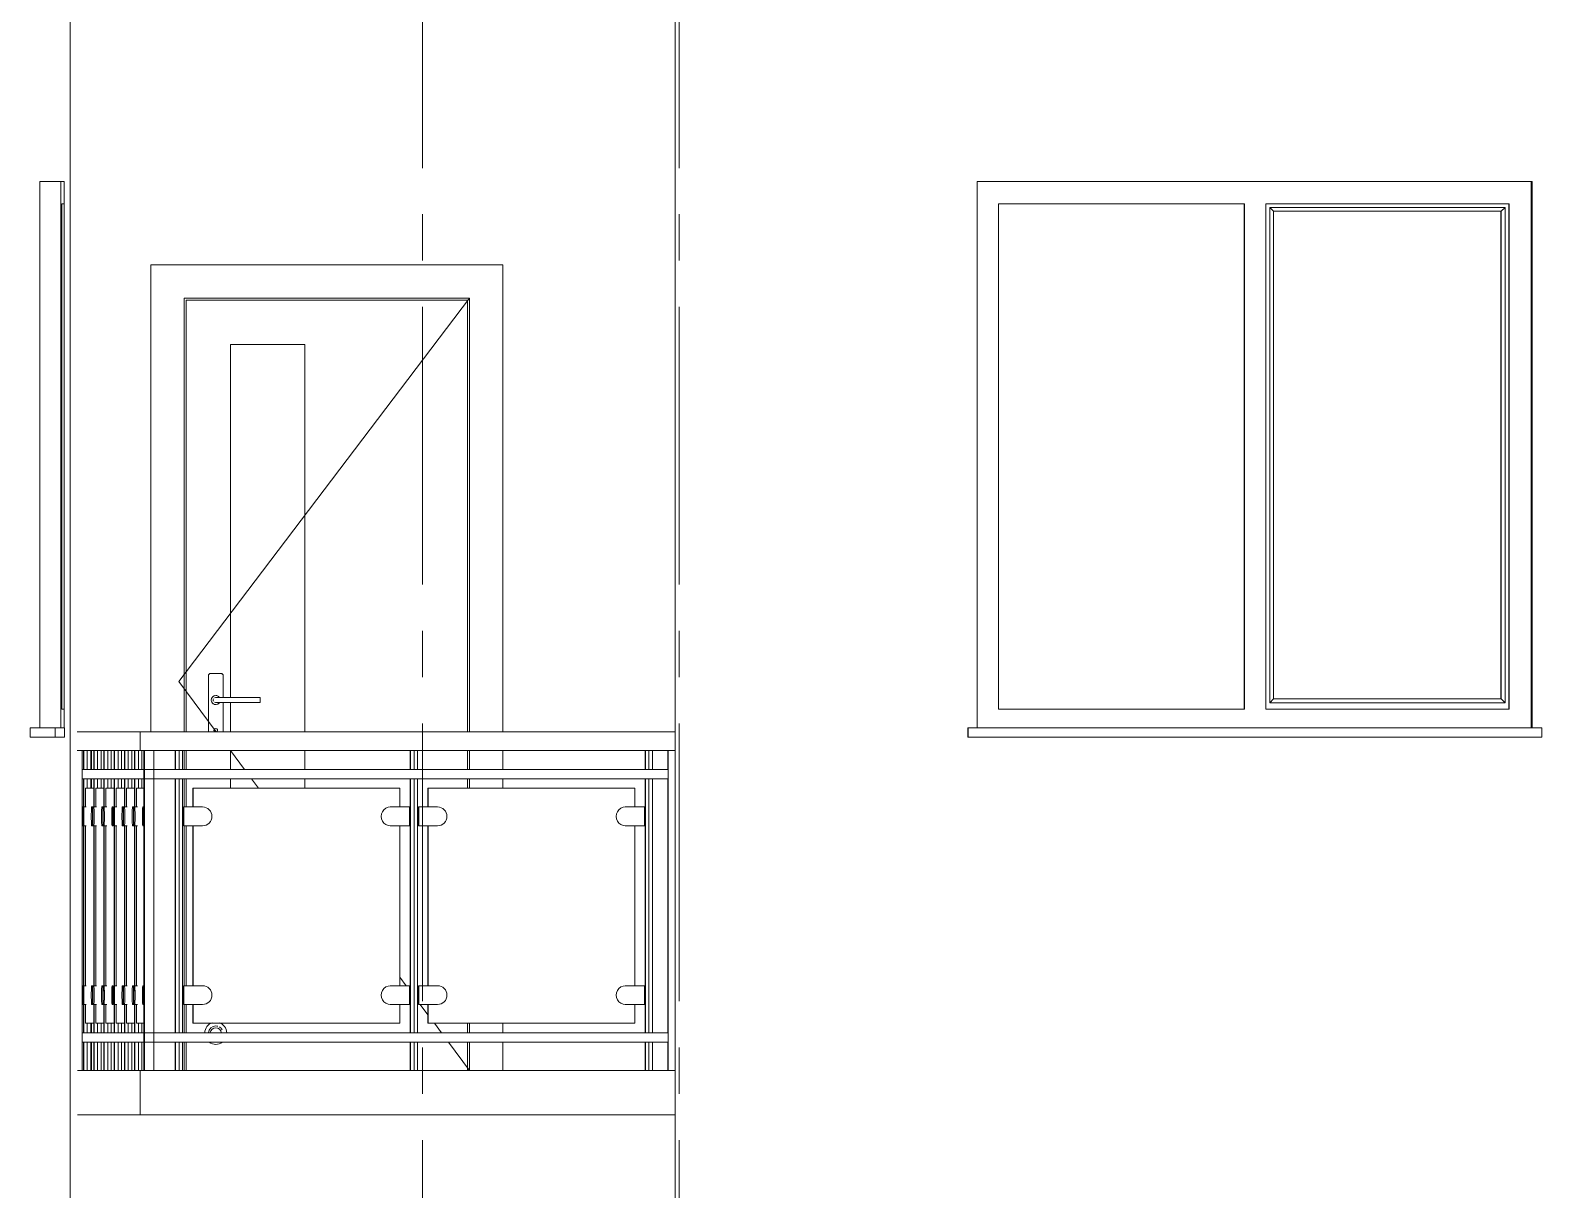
# Model space of a CAD drawing. Header units: millimetres. Extents: x 1373 to 40779, y 1939 to 6439.
# Drawn here: x 34053 to 34461.1, y 4443.5 to 4756.6 of the extents above; entities that cross this region are included whole.
import ezdxf

# ---------------------------------------------------------------- set-up
doc = ezdxf.new("R2010")
doc.units = ezdxf.units.MM
doc.linetypes.add('IMPORT-CENTER2', pattern=[112.5, 75, -12.5, 12.5, -12.5])
for name, color, linetype, lineweight in [('A-DOOR', 31, 'Continuous', 18), ('A-DOOR-FRAM', 31, 'Continuous', 18), ('A-FLOR', 192, 'Continuous', 30), ('A-FLOR-HRAL', 11, 'Continuous', 18), ('A-GLAZ', 151, 'Continuous', 18), ('A-WALL', 20, 'Continuous', 9), ('S-GRID', 252, 'IMPORT-CENTER2', 5)]:
    doc.layers.add(name, color=color, linetype=linetype, lineweight=lineweight)

msp = doc.modelspace()

# ---------------------------------------------------------------- linework, layer by layer
at = {"layer": 'A-DOOR'}
for p, q in [((34093.13, 4580.76), (34171.63, 4684.26)), ((34171.13, 4683.76), (34095.13, 4683.76)), ((34095.13, 4567.2), (34095.13, 4683.76)), ((34171.13, 4683.76), (34171.13, 4567.2)), ((34107.13, 4671.76), (34107.13, 4576.42)), ((34107.13, 4671.76), (34127.13, 4671.76)), ((34127.13, 4567.2), (34127.13, 4671.76)), ((34093.13, 4580.76), (34103.27, 4567.2)), ((34101.13, 4582.28), (34101.13, 4567.2)), ((34104.47, 4582.95), (34101.8, 4582.95)), ((34105.13, 4576.43), (34105.13, 4582.28)), ((34103.14, 4576.46), (34103.13, 4576.46)), ((34103.13, 4576.46), (34103.13, 4576.46)), ((34103.13, 4575.06), (34103.13, 4575.06)), ((34103.13, 4575.06), (34103.14, 4575.06)), ((34103.15, 4576.46), (34103.14, 4576.46)), ((34103.14, 4576.46), (34103.14, 4576.46)), ((34103.14, 4575.06), (34103.14, 4575.06)), ((34103.14, 4575.06), (34103.15, 4575.06)), ((34103.16, 4576.46), (34103.15, 4576.46)), ((34103.15, 4575.06), (34103.15, 4575.06)), ((34103.15, 4575.06), (34103.16, 4575.06)), ((34103.18, 4576.46), (34103.16, 4576.46)), ((34103.16, 4576.46), (34103.16, 4576.46)), ((34103.16, 4575.06), (34103.17, 4575.06)), ((34103.17, 4575.06), (34103.18, 4575.06)), ((34103.19, 4576.46), (34103.18, 4576.46)), ((34103.18, 4575.06), (34103.2, 4575.06)), ((34103.2, 4576.46), (34103.19, 4576.46)), ((34103.22, 4576.46), (34103.2, 4576.46)), ((34103.2, 4575.06), (34103.21, 4575.06)), ((34103.21, 4575.06), (34103.23, 4575.06)), ((34103.23, 4576.46), (34103.22, 4576.46)), ((34103.25, 4576.46), (34103.23, 4576.46)), ((34103.23, 4575.06), (34103.25, 4575.06)), ((34103.27, 4576.46), (34103.25, 4576.46)), ((34103.25, 4575.06), (34103.27, 4575.06)), ((34103.29, 4576.46), (34103.27, 4576.46)), ((34103.27, 4575.06), (34103.29, 4575.06)), ((34103.31, 4576.46), (34103.29, 4576.46)), ((34103.29, 4575.06), (34103.31, 4575.06)), ((34103.34, 4576.46), (34103.31, 4576.46)), ((34103.31, 4575.06), (34103.33, 4575.06)), ((34103.33, 4575.06), (34103.36, 4575.06)), ((34103.36, 4576.46), (34103.34, 4576.46)), ((34103.39, 4576.46), (34103.36, 4576.46)), ((34103.36, 4575.06), (34103.38, 4575.06)), ((34103.38, 4575.06), (34103.41, 4575.06)), ((34103.42, 4576.46), (34103.39, 4576.46)), ((34103.41, 4575.06), (34103.44, 4575.06)), ((34103.44, 4576.46), (34103.42, 4576.46)), ((34103.47, 4576.46), (34103.44, 4576.46)), ((34103.44, 4575.06), (34103.47, 4575.06)), ((34103.5, 4576.46), (34103.47, 4576.46)), ((34103.47, 4575.06), (34103.5, 4575.06)), ((34103.54, 4576.46), (34103.5, 4576.46)), ((34103.5, 4575.06), (34103.53, 4575.06)), ((34103.53, 4575.06), (34103.56, 4575.06)), ((34103.57, 4576.46), (34103.54, 4576.46)), ((34103.56, 4575.06), (34103.59, 4575.06)), ((34103.6, 4576.46), (34103.57, 4576.46)), ((34103.59, 4575.06), (34103.63, 4575.06)), ((34103.64, 4576.46), (34103.6, 4576.46)), ((34103.63, 4575.06), (34103.66, 4575.06)), ((34103.67, 4576.46), (34103.64, 4576.46)), ((34103.66, 4575.06), (34103.7, 4575.06)), ((34103.71, 4576.46), (34103.67, 4576.46)), ((34103.7, 4575.06), (34103.73, 4575.06)), ((34103.74, 4576.46), (34103.71, 4576.46)), ((34103.73, 4575.06), (34103.77, 4575.06)), ((34103.78, 4576.46), (34103.74, 4576.46)), ((34103.77, 4575.06), (34103.81, 4575.06)), ((34103.82, 4576.46), (34103.78, 4576.46)), ((34103.81, 4575.06), (34103.85, 4575.06)), ((34103.86, 4576.46), (34103.82, 4576.46)), ((34103.85, 4575.06), (34103.89, 4575.06)), ((34103.9, 4576.46), (34103.86, 4576.46)), ((34103.89, 4575.06), (34103.92, 4575.06)), ((34103.93, 4576.46), (34103.9, 4576.46)), ((34103.92, 4575.06), (34103.96, 4575.06)), ((34103.97, 4576.46), (34103.93, 4576.46)), ((34103.96, 4575.06), (34104, 4575.06)), ((34104.01, 4576.46), (34103.97, 4576.46)), ((34104, 4575.06), (34104.04, 4575.06)), ((34104.05, 4576.46), (34104.01, 4576.46)), ((34104.04, 4575.06), (34104.08, 4575.06)), ((34104.09, 4576.46), (34104.05, 4576.46)), ((34104.08, 4575.06), (34104.12, 4575.06)), ((34104.13, 4576.46), (34104.09, 4576.46)), ((34104.12, 4575.06), (34104.13, 4575.06)), ((34115.13, 4576.46), (34104.13, 4576.46)), ((34104.13, 4575.06), (34115.13, 4575.06)), ((34105.13, 4567.2), (34105.13, 4575.08)), ((34107.13, 4575.08), (34107.13, 4567.2)), ((34115.13, 4575.76), (34115.13, 4576.46)), ((34115.13, 4575.06), (34115.13, 4575.76)), ((34095.13, 4557.04), (34095.13, 4562.12)), ((34107.07, 4562.12), (34110.87, 4557.04)), ((34107.13, 4562.12), (34107.13, 4557.04)), ((34127.13, 4557.04), (34127.13, 4562.12)), ((34171.13, 4562.12), (34171.13, 4557.04)), ((34095.13, 4546.88), (34095.13, 4554.5)), ((34107.13, 4554.5), (34107.13, 4551.96)), ((34112.77, 4554.5), (34114.67, 4551.96)), ((34127.13, 4551.96), (34127.13, 4554.5)), ((34171.13, 4554.5), (34171.13, 4551.96)), ((34095.13, 4498.62), (34095.13, 4541.8)), ((34152.83, 4500.91), (34154.54, 4498.62)), ((34155.4, 4497.47), (34155.62, 4497.18)), ((34095.13, 4485.92), (34095.13, 4493.54)), ((34157.61, 4494.52), (34157.85, 4494.19)), ((34158.34, 4493.54), (34160.42, 4490.76)), ((34162.14, 4488.46), (34164.04, 4485.92)), ((34171.13, 4488.46), (34171.13, 4485.92)), ((34095.13, 4475.76), (34095.13, 4483.38)), ((34165.94, 4483.38), (34171.63, 4475.76)), ((34171.13, 4483.38), (34171.13, 4475.76))]:
    msp.add_line(p, q, dxfattribs=at)
for centre, radius, start, end in [((34101.8, 4582.28), 0.668, 90, 180), ((34101.8, 4582.28), 0.668, 90, 150), ((34104.47, 4582.28), 0.668, 0, 90), ((34104.47, 4582.28), 0.668, 30, 90), ((34103.13, 4575.76), 1.22, 33.8637, 180), ((34103.13, 4575.76), 1.22, 180, 326.1332), ((34103.13, 4575.76), 1.22, 195, 225), ((34103.13, 4575.76), 1.22, 105, 135), ((34103.13, 4575.76), 0.7, 150, 180), ((34103.13, 4575.76), 0.7, 180, 210), ((34103.13, 4575.76), 0.7, 75, 120), ((34103.13, 4575.76), 0.7, 240, 285), ((34103.13, 4575.76), 1.22, 60, 90), ((34103.13, 4575.76), 1.22, 285, 326.1332), ((34103.13, 4575.76), 1.22, 33.8637, 45), ((34103.13, 4575.76), 1.22, 240, 270), ((34103.13, 4567.59), 0.5, 315, 225), ((34103.13, 4485.76), 3, 108.8498, 176.8934), ((34103.13, 4485.76), 1.98, 90, 174.8506), ((34103.13, 4485.76), 1.5, 90, 173.2118), ((34103.13, 4485.76), 1.98, 74.9562, 90), ((34103.13, 4485.76), 1.5, 6.7882, 90), ((34103.13, 4485.76), 3, 3.1066, 71.1502), ((34103.13, 4485.76), 1.98, 29.1253, 59.698), ((34103.13, 4485.76), 3, 234, 270), ((34103.13, 4485.76), 3, 270, 306)]:
    msp.add_arc(centre, radius, start, end, dxfattribs=at)
at = {"layer": 'A-DOOR-FRAM'}
for p, q in [((34180.63, 4693.26), (34085.63, 4693.26)), ((34085.63, 4693.26), (34085.63, 4567.2)), ((34180.63, 4567.2), (34180.63, 4693.26)), ((34094.63, 4567.2), (34094.63, 4684.26)), ((34094.63, 4684.26), (34171.63, 4684.26)), ((34095.13, 4683.76), (34095.13, 4567.2)), ((34095.13, 4683.76), (34171.13, 4683.76)), ((34171.13, 4683.76), (34171.13, 4567.2)), ((34171.63, 4684.26), (34171.63, 4567.2)), ((34094.63, 4557.04), (34094.63, 4562.12)), ((34095.13, 4562.12), (34095.13, 4557.04)), ((34171.13, 4562.12), (34171.13, 4557.04)), ((34171.63, 4562.12), (34171.63, 4557.04)), ((34180.63, 4557.04), (34180.63, 4562.12)), ((34094.63, 4546.88), (34094.63, 4554.5)), ((34095.13, 4554.5), (34095.13, 4546.88)), ((34171.13, 4554.5), (34171.13, 4551.96)), ((34171.63, 4554.5), (34171.63, 4551.96)), ((34180.63, 4551.96), (34180.63, 4554.5)), ((34094.63, 4498.62), (34094.63, 4541.8)), ((34095.13, 4541.8), (34095.13, 4498.62)), ((34094.63, 4485.92), (34094.63, 4493.54)), ((34095.13, 4493.54), (34095.13, 4485.92)), ((34171.13, 4488.46), (34171.13, 4485.92)), ((34171.63, 4488.46), (34171.63, 4485.92)), ((34180.63, 4485.92), (34180.63, 4488.46)), ((34094.63, 4475.76), (34094.63, 4483.38)), ((34095.13, 4483.38), (34095.13, 4475.76)), ((34171.13, 4483.38), (34171.13, 4475.76)), ((34171.63, 4483.38), (34171.63, 4475.76)), ((34180.63, 4475.76), (34180.63, 4483.38))]:
    msp.add_line(p, q, dxfattribs=at)
at = {"layer": 'A-FLOR', "color": 1, "lineweight": 20}
for p, q in [((34065.81, 4475.76), (34227.13, 4475.76)), ((34082.71, 4475.76), (34082.71, 4463.76)), ((34227.13, 4463.76), (34065.81, 4463.76))]:
    msp.add_line(p, q, dxfattribs=at)
at = {"layer": 'A-FLOR-HRAL'}
for p, q in [((34065.71, 4567.2), (34082.71, 4567.2)), ((34082.71, 4567.2), (34227.13, 4567.2)), ((34082.71, 4567.2), (34082.71, 4562.12)), ((34065.71, 4562.12), (34082.71, 4562.12)), ((34067.02, 4562.12), (34067.02, 4475.76)), ((34067.42, 4557.04), (34067.42, 4562.12)), ((34067.5, 4562.12), (34067.5, 4557.04)), ((34069.41, 4557.04), (34069.41, 4562.12)), ((34069.56, 4557.04), (34069.56, 4562.12)), ((34070.18, 4557.04), (34070.18, 4562.12)), ((34070.26, 4562.12), (34070.26, 4557.04)), ((34072.17, 4557.04), (34072.17, 4562.12)), ((34072.94, 4557.04), (34072.94, 4562.12)), ((34073.02, 4562.12), (34073.02, 4557.04)), ((34074.93, 4557.04), (34074.93, 4562.12)), ((34075.7, 4557.04), (34075.7, 4562.12)), ((34075.79, 4562.12), (34075.79, 4557.04)), ((34077.69, 4557.04), (34077.69, 4562.12)), ((34078.46, 4557.04), (34078.46, 4562.12)), ((34078.55, 4562.12), (34078.55, 4557.04)), ((34080.45, 4557.04), (34080.45, 4562.12)), ((34081.22, 4557.04), (34081.22, 4562.12)), ((34081.31, 4562.12), (34081.31, 4557.04)), ((34082.71, 4562.12), (34227.13, 4562.12)), ((34083.21, 4557.04), (34083.21, 4562.12)), ((34083.75, 4475.76), (34083.75, 4562.12)), ((34083.87, 4562.12), (34083.87, 4475.76)), ((34086.41, 4475.76), (34086.41, 4562.12)), ((34092.18, 4557.04), (34092.18, 4562.12)), ((34092.26, 4557.04), (34092.26, 4562.12)), ((34094.17, 4562.12), (34094.17, 4557.04)), ((34155.62, 4557.04), (34155.62, 4562.12)), ((34155.7, 4557.04), (34155.7, 4562.12)), ((34157.61, 4562.12), (34157.61, 4557.04)), ((34219.06, 4557.04), (34219.06, 4562.12)), ((34219.14, 4557.04), (34219.14, 4562.12)), ((34221.05, 4562.12), (34221.05, 4557.04)), ((34225.15, 4557.04), (34225.15, 4562.12)), ((34225.31, 4475.76), (34225.31, 4562.12)), ((34066.98, 4557.04), (34083.88, 4557.04)), ((34083.93, 4557.04), (34225.31, 4557.04)), ((34083.93, 4557.04), (34083.93, 4554.5)), ((34066.98, 4554.5), (34083.89, 4554.5)), ((34067.42, 4546.88), (34067.42, 4554.5)), ((34067.5, 4554.5), (34067.5, 4546.88)), ((34070.18, 4551.96), (34067.94, 4551.96)), ((34067.94, 4551.96), (34067.94, 4546.88)), ((34069.41, 4551.96), (34069.41, 4554.5)), ((34069.56, 4551.96), (34069.56, 4554.5)), ((34070.18, 4546.88), (34070.18, 4554.5)), ((34070.26, 4554.5), (34070.26, 4546.88)), ((34072.94, 4551.96), (34070.71, 4551.96)), ((34070.71, 4551.96), (34070.71, 4546.88)), ((34072.17, 4551.96), (34072.17, 4554.5)), ((34072.94, 4546.88), (34072.94, 4554.5)), ((34073.02, 4554.5), (34073.02, 4546.88)), ((34075.64, 4551.96), (34073.47, 4551.96)), ((34073.47, 4551.96), (34073.47, 4546.88)), ((34074.93, 4551.96), (34074.93, 4554.5)), ((34075.7, 4546.88), (34075.7, 4554.5)), ((34075.79, 4554.5), (34075.79, 4546.88)), ((34078.46, 4551.96), (34076.23, 4551.96)), ((34076.23, 4551.96), (34076.23, 4546.88)), ((34077.69, 4551.96), (34077.69, 4554.5)), ((34078.46, 4546.88), (34078.46, 4554.5)), ((34078.55, 4554.5), (34078.55, 4546.88)), ((34081.22, 4551.96), (34078.99, 4551.96)), ((34078.99, 4551.96), (34078.99, 4546.88)), ((34080.45, 4551.96), (34080.45, 4554.5)), ((34081.22, 4546.88), (34081.22, 4554.5)), ((34081.31, 4554.5), (34081.31, 4546.88)), ((34083.89, 4551.96), (34081.75, 4551.96)), ((34081.75, 4551.96), (34081.75, 4546.88)), ((34083.21, 4551.96), (34083.21, 4554.5)), ((34083.93, 4554.5), (34225.31, 4554.5)), ((34092.18, 4485.92), (34092.18, 4554.5)), ((34092.26, 4485.92), (34092.26, 4554.5)), ((34094.17, 4554.5), (34094.17, 4485.92)), ((34096.98, 4546.88), (34096.98, 4551.96)), ((34096.98, 4551.96), (34097.01, 4551.96)), ((34152.83, 4551.96), (34097.01, 4551.96)), ((34097.01, 4551.96), (34097.01, 4546.88)), ((34152.83, 4546.88), (34152.83, 4551.96)), ((34155.62, 4485.92), (34155.62, 4554.5)), ((34155.7, 4485.92), (34155.7, 4554.5)), ((34157.61, 4554.5), (34157.61, 4485.92)), ((34160.42, 4546.88), (34160.42, 4551.96)), ((34160.42, 4551.96), (34160.45, 4551.96)), ((34216.27, 4551.96), (34160.45, 4551.96)), ((34160.45, 4551.96), (34160.45, 4546.88)), ((34216.27, 4546.88), (34216.27, 4551.96)), ((34219.06, 4485.92), (34219.06, 4554.5)), ((34219.14, 4485.92), (34219.14, 4554.5)), ((34221.05, 4554.5), (34221.05, 4485.92)), ((34225.15, 4485.92), (34225.15, 4554.5)), ((34067.42, 4546.88), (34067.2, 4546.88)), ((34067.2, 4546.88), (34067.2, 4541.8)), ((34068.17, 4546.88), (34067.42, 4546.88)), ((34069.85, 4546.88), (34069.63, 4546.88)), ((34069.85, 4541.8), (34069.85, 4546.88)), ((34070.18, 4546.88), (34069.96, 4546.88)), ((34069.96, 4546.88), (34069.96, 4541.8)), ((34070.93, 4546.88), (34070.18, 4546.88)), ((34072.61, 4546.88), (34072.39, 4546.88)), ((34072.61, 4541.8), (34072.61, 4546.88)), ((34072.94, 4546.88), (34072.72, 4546.88)), ((34072.72, 4546.88), (34072.72, 4541.8)), ((34073.69, 4546.88), (34072.94, 4546.88)), ((34075.37, 4546.88), (34075.15, 4546.88)), ((34075.37, 4541.8), (34075.37, 4546.88)), ((34075.7, 4546.88), (34075.48, 4546.88)), ((34075.48, 4546.88), (34075.48, 4541.8)), ((34076.45, 4546.88), (34075.7, 4546.88)), ((34078.13, 4546.88), (34077.91, 4546.88)), ((34078.13, 4541.8), (34078.13, 4546.88)), ((34078.46, 4546.88), (34078.24, 4546.88)), ((34078.24, 4546.88), (34078.24, 4541.8)), ((34079.21, 4546.88), (34078.46, 4546.88)), ((34080.89, 4546.88), (34080.67, 4546.88)), ((34080.89, 4541.8), (34080.89, 4546.88)), ((34081.22, 4546.88), (34081, 4546.88)), ((34081, 4546.88), (34081, 4541.8)), ((34081.97, 4546.88), (34081.22, 4546.88)), ((34083.65, 4546.88), (34083.43, 4546.88)), ((34083.65, 4541.8), (34083.65, 4546.88)), ((34083.87, 4546.88), (34083.65, 4546.88)), ((34094.41, 4541.8), (34094.41, 4546.88)), ((34094.41, 4546.88), (34094.5, 4546.88)), ((34099.57, 4546.88), (34094.5, 4546.88)), ((34094.5, 4546.88), (34094.5, 4541.8)), ((34150.32, 4546.88), (34150.24, 4546.88)), ((34155.4, 4546.88), (34150.32, 4546.88)), ((34155.4, 4541.8), (34155.4, 4546.88)), ((34157.85, 4541.8), (34157.85, 4546.88)), ((34157.85, 4546.88), (34157.94, 4546.88)), ((34163.01, 4546.88), (34157.94, 4546.88)), ((34157.94, 4546.88), (34157.94, 4541.8)), ((34213.76, 4546.88), (34213.68, 4546.88)), ((34218.84, 4546.88), (34213.76, 4546.88)), ((34218.84, 4541.8), (34218.84, 4546.88)), ((34067.5, 4546.14), (34067.5, 4545.78)), ((34070.26, 4546.14), (34070.26, 4545.78)), ((34073.02, 4546.14), (34073.02, 4545.78)), ((34075.79, 4546.14), (34075.79, 4545.78)), ((34078.55, 4546.14), (34078.55, 4545.78)), ((34081.31, 4546.14), (34081.31, 4545.78)), ((34067.2, 4541.8), (34067.42, 4541.8)), ((34067.42, 4498.62), (34067.42, 4541.8)), ((34067.42, 4541.8), (34068.17, 4541.8)), ((34067.5, 4541.8), (34067.5, 4498.62)), ((34067.94, 4541.8), (34067.94, 4498.62)), ((34069.63, 4541.8), (34069.85, 4541.8)), ((34069.96, 4541.8), (34070.18, 4541.8)), ((34070.18, 4498.62), (34070.18, 4541.8)), ((34070.18, 4541.8), (34070.93, 4541.8)), ((34070.26, 4541.8), (34070.26, 4498.62)), ((34070.71, 4541.8), (34070.71, 4498.62)), ((34072.39, 4541.8), (34072.61, 4541.8)), ((34072.72, 4541.8), (34072.94, 4541.8)), ((34072.94, 4498.62), (34072.94, 4541.8)), ((34072.94, 4541.8), (34073.69, 4541.8)), ((34073.02, 4541.8), (34073.02, 4498.62)), ((34073.47, 4541.8), (34073.47, 4498.62)), ((34075.15, 4541.8), (34075.37, 4541.8)), ((34075.48, 4541.8), (34075.7, 4541.8)), ((34075.7, 4498.62), (34075.7, 4541.8)), ((34075.7, 4541.8), (34076.45, 4541.8)), ((34075.79, 4541.8), (34075.79, 4498.62)), ((34076.23, 4541.8), (34076.23, 4498.62)), ((34077.91, 4541.8), (34078.13, 4541.8)), ((34078.24, 4541.8), (34078.46, 4541.8)), ((34078.46, 4498.62), (34078.46, 4541.8)), ((34078.46, 4541.8), (34079.21, 4541.8)), ((34078.55, 4541.8), (34078.55, 4498.62)), ((34078.99, 4541.8), (34078.99, 4498.62)), ((34080.67, 4541.8), (34080.89, 4541.8)), ((34081, 4541.8), (34081.22, 4541.8)), ((34081.22, 4498.62), (34081.22, 4541.8)), ((34081.22, 4541.8), (34081.97, 4541.8)), ((34081.31, 4541.8), (34081.31, 4498.62)), ((34081.75, 4541.8), (34081.75, 4498.62)), ((34083.43, 4541.8), (34083.65, 4541.8)), ((34083.87, 4541.8), (34083.65, 4541.8)), ((34094.41, 4541.8), (34094.5, 4541.8)), ((34094.5, 4541.8), (34099.57, 4541.8)), ((34096.98, 4498.62), (34096.98, 4541.8)), ((34097.01, 4541.8), (34097.01, 4498.62)), ((34150.24, 4541.8), (34150.32, 4541.8)), ((34150.32, 4541.8), (34155.4, 4541.8)), ((34152.83, 4498.62), (34152.83, 4541.8)), ((34157.85, 4541.8), (34157.94, 4541.8)), ((34157.94, 4541.8), (34163.01, 4541.8)), ((34160.42, 4498.62), (34160.42, 4541.8)), ((34160.45, 4541.8), (34160.45, 4498.62)), ((34213.68, 4541.8), (34213.76, 4541.8)), ((34213.76, 4541.8), (34218.84, 4541.8)), ((34216.27, 4498.62), (34216.27, 4541.8)), ((34067.42, 4498.62), (34067.2, 4498.62)), ((34067.2, 4498.62), (34067.2, 4493.54)), ((34068.17, 4498.62), (34067.42, 4498.62)), ((34067.5, 4497.88), (34067.5, 4497.16)), ((34069.85, 4498.62), (34069.63, 4498.62)), ((34069.85, 4493.54), (34069.85, 4498.62)), ((34070.18, 4498.62), (34069.96, 4498.62)), ((34069.96, 4498.62), (34069.96, 4493.54)), ((34070.93, 4498.62), (34070.18, 4498.62)), ((34070.26, 4497.88), (34070.26, 4497.16)), ((34072.61, 4498.62), (34072.39, 4498.62)), ((34072.61, 4493.54), (34072.61, 4498.62)), ((34072.94, 4498.62), (34072.72, 4498.62)), ((34072.72, 4498.62), (34072.72, 4493.54)), ((34073.69, 4498.62), (34072.94, 4498.62)), ((34073.02, 4497.88), (34073.02, 4497.16)), ((34075.37, 4498.62), (34075.15, 4498.62)), ((34075.37, 4493.54), (34075.37, 4498.62)), ((34075.7, 4498.62), (34075.48, 4498.62)), ((34075.48, 4498.62), (34075.48, 4493.54)), ((34076.45, 4498.62), (34075.7, 4498.62)), ((34075.79, 4497.88), (34075.79, 4497.16)), ((34078.13, 4498.62), (34077.91, 4498.62)), ((34078.13, 4493.54), (34078.13, 4498.62)), ((34078.46, 4498.62), (34078.24, 4498.62)), ((34078.24, 4498.62), (34078.24, 4493.54)), ((34079.21, 4498.62), (34078.46, 4498.62)), ((34078.55, 4497.88), (34078.55, 4497.16)), ((34080.89, 4498.62), (34080.67, 4498.62)), ((34080.89, 4493.54), (34080.89, 4498.62)), ((34081.22, 4498.62), (34081, 4498.62)), ((34081, 4498.62), (34081, 4493.54)), ((34081.97, 4498.62), (34081.22, 4498.62)), ((34081.31, 4497.88), (34081.31, 4497.16)), ((34083.65, 4498.62), (34083.43, 4498.62)), ((34083.65, 4493.54), (34083.65, 4498.62)), ((34083.87, 4498.62), (34083.65, 4498.62)), ((34094.41, 4493.54), (34094.41, 4498.62)), ((34094.41, 4498.62), (34094.5, 4498.62)), ((34099.57, 4498.62), (34094.5, 4498.62)), ((34094.5, 4498.62), (34094.5, 4493.54)), ((34150.32, 4498.62), (34150.24, 4498.62)), ((34155.4, 4498.62), (34150.32, 4498.62)), ((34155.4, 4493.54), (34155.4, 4498.62)), ((34157.85, 4493.54), (34157.85, 4498.62)), ((34157.85, 4498.62), (34157.94, 4498.62)), ((34163.01, 4498.62), (34157.94, 4498.62)), ((34157.94, 4498.62), (34157.94, 4493.54)), ((34213.76, 4498.62), (34213.68, 4498.62)), ((34218.84, 4498.62), (34213.76, 4498.62)), ((34218.84, 4493.54), (34218.84, 4498.62)), ((34067.2, 4493.54), (34067.42, 4493.54)), ((34067.42, 4485.92), (34067.42, 4493.54)), ((34067.42, 4493.54), (34068.17, 4493.54)), ((34067.5, 4494.7), (34067.5, 4494.28)), ((34067.5, 4493.54), (34067.5, 4485.92)), ((34067.94, 4493.54), (34067.94, 4488.46)), ((34069.63, 4493.54), (34069.85, 4493.54)), ((34069.96, 4493.54), (34070.18, 4493.54)), ((34070.18, 4485.92), (34070.18, 4493.54)), ((34070.18, 4493.54), (34070.93, 4493.54)), ((34070.26, 4494.7), (34070.26, 4494.28)), ((34070.26, 4493.54), (34070.26, 4485.92)), ((34070.71, 4493.54), (34070.71, 4488.46)), ((34072.39, 4493.54), (34072.61, 4493.54)), ((34072.72, 4493.54), (34072.94, 4493.54)), ((34072.94, 4485.92), (34072.94, 4493.54)), ((34072.94, 4493.54), (34073.69, 4493.54)), ((34073.02, 4494.7), (34073.02, 4494.28)), ((34073.02, 4493.54), (34073.02, 4485.92)), ((34073.47, 4493.54), (34073.47, 4488.46)), ((34075.15, 4493.54), (34075.37, 4493.54)), ((34075.48, 4493.54), (34075.7, 4493.54)), ((34075.7, 4485.92), (34075.7, 4493.54)), ((34075.7, 4493.54), (34076.45, 4493.54)), ((34075.79, 4494.7), (34075.79, 4494.28)), ((34075.79, 4493.54), (34075.79, 4485.92)), ((34076.23, 4493.54), (34076.23, 4488.46)), ((34077.91, 4493.54), (34078.13, 4493.54)), ((34078.24, 4493.54), (34078.46, 4493.54)), ((34078.46, 4485.92), (34078.46, 4493.54)), ((34078.46, 4493.54), (34079.21, 4493.54)), ((34078.55, 4494.7), (34078.55, 4494.28)), ((34078.55, 4493.54), (34078.55, 4485.92)), ((34078.99, 4493.54), (34078.99, 4488.46)), ((34080.67, 4493.54), (34080.89, 4493.54)), ((34081, 4493.54), (34081.22, 4493.54)), ((34081.22, 4485.92), (34081.22, 4493.54)), ((34081.22, 4493.54), (34081.97, 4493.54)), ((34081.31, 4494.7), (34081.31, 4494.28)), ((34081.31, 4493.54), (34081.31, 4485.92)), ((34081.75, 4493.54), (34081.75, 4488.46)), ((34083.43, 4493.54), (34083.65, 4493.54)), ((34083.87, 4493.54), (34083.65, 4493.54)), ((34094.41, 4493.54), (34094.5, 4493.54)), ((34094.5, 4493.54), (34099.57, 4493.54)), ((34096.98, 4488.46), (34096.98, 4493.54)), ((34097.01, 4493.54), (34097.01, 4488.46)), ((34150.24, 4493.54), (34150.32, 4493.54)), ((34150.32, 4493.54), (34155.4, 4493.54)), ((34152.83, 4488.46), (34152.83, 4493.54)), ((34157.85, 4493.54), (34157.94, 4493.54)), ((34157.94, 4493.54), (34163.01, 4493.54)), ((34160.42, 4488.46), (34160.42, 4493.54)), ((34160.45, 4493.54), (34160.45, 4488.46)), ((34213.68, 4493.54), (34213.76, 4493.54)), ((34213.76, 4493.54), (34218.84, 4493.54)), ((34216.27, 4488.46), (34216.27, 4493.54)), ((34066.98, 4485.92), (34083.87, 4485.92)), ((34067.94, 4488.46), (34070.18, 4488.46)), ((34069.41, 4485.92), (34069.41, 4488.46)), ((34069.56, 4485.92), (34069.56, 4488.46)), ((34070.71, 4488.46), (34072.94, 4488.46)), ((34072.17, 4485.92), (34072.17, 4488.46)), ((34073.47, 4488.46), (34075.64, 4488.46)), ((34074.93, 4485.92), (34074.93, 4488.46)), ((34076.23, 4488.46), (34078.46, 4488.46)), ((34077.69, 4485.92), (34077.69, 4488.46)), ((34078.99, 4488.46), (34081.22, 4488.46)), ((34080.45, 4485.92), (34080.45, 4488.46)), ((34081.75, 4488.46), (34083.87, 4488.46)), ((34083.21, 4485.92), (34083.21, 4488.46)), ((34083.93, 4485.92), (34225.31, 4485.92)), ((34083.93, 4485.92), (34083.93, 4483.38)), ((34096.98, 4488.46), (34097.01, 4488.46)), ((34097.01, 4488.46), (34152.83, 4488.46)), ((34160.42, 4488.46), (34160.45, 4488.46)), ((34160.45, 4488.46), (34216.27, 4488.46)), ((34066.98, 4483.38), (34083.87, 4483.38)), ((34067.42, 4475.76), (34067.42, 4483.38)), ((34067.5, 4483.38), (34067.5, 4475.76)), ((34069.41, 4475.76), (34069.41, 4483.38)), ((34069.56, 4475.76), (34069.56, 4483.38)), ((34070.18, 4475.76), (34070.18, 4483.38)), ((34070.26, 4483.38), (34070.26, 4475.76)), ((34072.17, 4475.76), (34072.17, 4483.38)), ((34072.94, 4475.76), (34072.94, 4483.38)), ((34073.02, 4483.38), (34073.02, 4475.76)), ((34074.93, 4475.76), (34074.93, 4483.38)), ((34075.7, 4475.76), (34075.7, 4483.38)), ((34075.79, 4483.38), (34075.79, 4475.76)), ((34077.69, 4475.76), (34077.69, 4483.38)), ((34078.46, 4475.76), (34078.46, 4483.38)), ((34078.55, 4483.38), (34078.55, 4475.76)), ((34080.45, 4475.76), (34080.45, 4483.38)), ((34081.22, 4475.76), (34081.22, 4483.38)), ((34081.31, 4483.38), (34081.31, 4475.76)), ((34083.21, 4475.76), (34083.21, 4483.38)), ((34083.93, 4483.38), (34225.31, 4483.38)), ((34092.18, 4475.76), (34092.18, 4483.38)), ((34092.26, 4475.76), (34092.26, 4483.38)), ((34094.17, 4483.38), (34094.17, 4475.76)), ((34155.62, 4475.76), (34155.62, 4483.38)), ((34155.7, 4475.76), (34155.7, 4483.38)), ((34157.61, 4483.38), (34157.61, 4475.76)), ((34219.06, 4475.76), (34219.06, 4483.38)), ((34219.14, 4475.76), (34219.14, 4483.38)), ((34221.05, 4483.38), (34221.05, 4475.76)), ((34225.15, 4475.76), (34225.15, 4483.38))]:
    msp.add_line(p, q, dxfattribs=at)
at = {"layer": 'A-FLOR-HRAL', "linetype": 'Continuous'}
for p, q in [((34068.45, 4557.04), (34068.45, 4562.12)), ((34070.22, 4557.04), (34070.22, 4559.56)), ((34071.22, 4557.04), (34071.22, 4562.12)), ((34072.98, 4557.04), (34072.98, 4559.55)), ((34073.98, 4557.04), (34073.98, 4562.12)), ((34076.74, 4557.04), (34076.74, 4562.12)), ((34078.5, 4557.04), (34078.5, 4559.58)), ((34079.5, 4557.04), (34079.5, 4562.12)), ((34081.27, 4557.04), (34081.27, 4559.57)), ((34082.26, 4557.04), (34082.26, 4562.12)), ((34092.22, 4557.04), (34092.22, 4559.59)), ((34093.21, 4557.04), (34093.21, 4562.12)), ((34155.66, 4557.04), (34155.66, 4559.59)), ((34156.65, 4557.04), (34156.65, 4562.12)), ((34219.1, 4557.04), (34219.1, 4559.59)), ((34220.09, 4557.04), (34220.09, 4562.12)), ((34225.23, 4557.04), (34225.23, 4562.12)), ((34068.45, 4551.96), (34068.45, 4554.5)), ((34071.22, 4551.96), (34071.22, 4554.5)), ((34073.98, 4551.96), (34073.98, 4554.5)), ((34076.74, 4551.96), (34076.74, 4554.5)), ((34079.5, 4551.96), (34079.5, 4554.5)), ((34082.26, 4551.96), (34082.26, 4554.5)), ((34093.21, 4485.92), (34093.21, 4554.5)), ((34156.65, 4485.92), (34156.65, 4554.5)), ((34220.09, 4485.92), (34220.09, 4554.5)), ((34225.23, 4485.92), (34225.23, 4554.5)), ((34070.22, 4546.88), (34070.22, 4546.88)), ((34067.46, 4542.05), (34067.46, 4542.06)), ((34070.22, 4542.05), (34070.22, 4542.06)), ((34072.98, 4542.06), (34072.98, 4542.07)), ((34075.74, 4542.05), (34075.74, 4542.06)), ((34078.5, 4542.05), (34078.5, 4542.06)), ((34081.27, 4542.05), (34081.27, 4542.06)), ((34094.45, 4493.54), (34094.45, 4495.86)), ((34157.89, 4493.54), (34157.89, 4495.86)), ((34092.22, 4485.92), (34092.22, 4491.26)), ((34155.66, 4485.92), (34155.66, 4489.74)), ((34068.45, 4485.92), (34068.45, 4488.46)), ((34071.22, 4485.92), (34071.22, 4488.46)), ((34073.98, 4485.92), (34073.98, 4488.46)), ((34076.74, 4485.92), (34076.74, 4488.46)), ((34079.5, 4485.92), (34079.5, 4488.46)), ((34082.26, 4485.92), (34082.26, 4488.46)), ((34068.45, 4475.76), (34068.45, 4483.38)), ((34071.22, 4475.76), (34071.22, 4483.38)), ((34073.98, 4475.76), (34073.98, 4483.38)), ((34076.74, 4475.76), (34076.74, 4483.38)), ((34079.5, 4475.76), (34079.5, 4483.38)), ((34082.26, 4475.76), (34082.26, 4483.38)), ((34093.21, 4475.76), (34093.21, 4483.38)), ((34156.65, 4475.76), (34156.65, 4483.38)), ((34220.09, 4475.76), (34220.09, 4483.38)), ((34225.23, 4475.76), (34225.23, 4484.65)), ((34067.46, 4475.76), (34067.46, 4479.57)), ((34070.22, 4475.79), (34070.22, 4479.58)), ((34075.74, 4475.76), (34075.74, 4478.38)), ((34081.27, 4475.76), (34081.27, 4479.55)), ((34219.1, 4475.76), (34219.1, 4479.58))]:
    msp.add_line(p, q, dxfattribs=at)
at = {"layer": 'A-FLOR-HRAL'}
for centre, ratio, start_param, end_param in [((34067.42, 4544.34), 0.043477, 3.141593, 6.283185), ((34069.63, 4544.34), 0.043477, 0, 3.141593), ((34070.18, 4544.34), 0.043477, 3.141593, 6.283185), ((34072.39, 4544.34), 0.043477, 0, 3.141593), ((34072.94, 4544.34), 0.043477, 3.141593, 6.283185), ((34075.15, 4544.34), 0.043477, 0, 3.141593), ((34075.7, 4544.34), 0.043477, 3.141593, 6.283185), ((34077.91, 4544.34), 0.043477, 0, 3.141593), ((34078.46, 4544.34), 0.043477, 3.141593, 6.283185), ((34080.67, 4544.34), 0.043477, 0, 3.141593), ((34081.22, 4544.34), 0.043477, 3.141593, 6.283185), ((34083.43, 4544.34), 0.043477, 0, 3.141593), ((34099.57, 4544.34), 0.999054, 3.141593, 6.283185), ((34150.32, 4544.34), 0.999054, 0, 3.141593), ((34163.01, 4544.34), 0.999054, 3.141593, 6.283185), ((34213.76, 4544.34), 0.999054, 0, 3.141593), ((34067.42, 4496.08), 0.043477, 3.141593, 6.283185), ((34069.63, 4496.08), 0.043477, 0, 3.141593), ((34070.18, 4496.08), 0.043477, 3.141593, 6.283185), ((34072.39, 4496.08), 0.043477, 0, 3.141593), ((34072.94, 4496.08), 0.043477, 3.141593, 6.283185), ((34075.15, 4496.08), 0.043477, 0, 3.141593), ((34075.7, 4496.08), 0.043477, 3.141593, 6.283185), ((34077.91, 4496.08), 0.043477, 0, 3.141593), ((34078.46, 4496.08), 0.043477, 3.141593, 6.283185), ((34080.67, 4496.08), 0.043477, 0, 3.141593), ((34081.22, 4496.08), 0.043477, 3.141593, 6.283185), ((34083.43, 4496.08), 0.043477, 0, 3.141593), ((34099.57, 4496.08), 0.999054, 3.141593, 6.283185), ((34150.32, 4496.08), 0.999054, 0, 3.141593), ((34163.01, 4496.08), 0.999054, 3.141593, 6.283185), ((34213.76, 4496.08), 0.999054, 0, 3.141593)]:
    msp.add_ellipse(centre, major_axis=(0, 2.54), ratio=ratio, start_param=start_param, end_param=end_param, dxfattribs=at)
at = {"layer": 'A-GLAZ'}
for p, q in [((34061.33, 4715.76), (34061.33, 4568.26)), ((34458.29, 4568.26), (34458.29, 4715.76)), ((34061.59, 4573.26), (34061.59, 4709.76)), ((34061.59, 4709.76), (34062.16, 4709.76)), ((34314.43, 4573.26), (34314.43, 4709.76)), ((34314.43, 4709.76), (34380.86, 4709.76)), ((34380.79, 4573.26), (34380.79, 4709.76)), ((34380.86, 4709.76), (34380.86, 4573.26)), ((34386.66, 4573.26), (34386.66, 4709.76)), ((34386.66, 4709.76), (34452.3, 4709.76)), ((34452.22, 4573.26), (34452.22, 4709.76)), ((34452.3, 4709.76), (34452.3, 4573.26)), ((34387.76, 4708.77), (34387.76, 4575.04)), ((34387.76, 4708.77), (34451.23, 4708.77)), ((34388.72, 4707.76), (34387.76, 4708.77)), ((34388.72, 4576.06), (34388.72, 4707.76)), ((34388.72, 4707.76), (34450.16, 4707.76)), ((34450.09, 4707.76), (34450.09, 4576.06)), ((34451.23, 4708.77), (34450.16, 4707.76)), ((34450.16, 4707.76), (34450.16, 4576.06)), ((34451.23, 4575.04), (34451.23, 4708.77)), ((34387.76, 4575.04), (34388.72, 4576.06)), ((34387.76, 4575.04), (34451.23, 4575.04)), ((34450.16, 4576.06), (34388.72, 4576.06)), ((34451.23, 4575.04), (34450.16, 4576.06)), ((34062.16, 4573.26), (34061.59, 4573.26)), ((34380.86, 4573.26), (34314.43, 4573.26)), ((34452.3, 4573.26), (34386.66, 4573.26)), ((34053.03, 4568.26), (34059.77, 4568.26)), ((34053.03, 4565.76), (34053.03, 4568.26)), ((34059.77, 4568.26), (34062.27, 4568.26)), ((34059.77, 4568.26), (34059.77, 4565.76)), ((34062.27, 4568.26), (34062.27, 4565.76)), ((34306.18, 4568.26), (34306.29, 4568.26)), ((34306.18, 4568.26), (34306.18, 4565.76)), ((34306.29, 4568.26), (34461.15, 4568.26)), ((34306.29, 4565.76), (34306.29, 4568.26)), ((34461.15, 4568.26), (34461.15, 4565.76)), ((34059.77, 4565.76), (34053.03, 4565.76)), ((34062.27, 4565.76), (34059.77, 4565.76)), ((34306.29, 4565.76), (34306.18, 4565.76)), ((34461.15, 4565.76), (34306.29, 4565.76))]:
    msp.add_line(p, q, dxfattribs=at)
at = {"layer": 'A-WALL'}
for p, q in [((34063.8, 3875.76), (34063.8, 5063.76)), ((34227.13, 3875.76), (34227.13, 5063.76)), ((34055.64, 4715.76), (34062.16, 4715.76)), ((34055.64, 4568.26), (34055.64, 4715.76)), ((34062.16, 4715.76), (34062.16, 4568.26)), ((34308.68, 4715.76), (34458.54, 4715.76)), ((34308.68, 4568.26), (34308.68, 4715.76)), ((34458.54, 4715.76), (34458.54, 4568.26))]:
    msp.add_line(p, q, dxfattribs=at)
at = {"layer": 'S-GRID', "lineweight": 18}
for p, q in [((34158.98, 2694.42), (34158.98, 5603)), ((34228.2, 2694.42), (34228.2, 5603))]:
    msp.add_line(p, q, dxfattribs=at)

doc.saveas('drawing.dxf')
